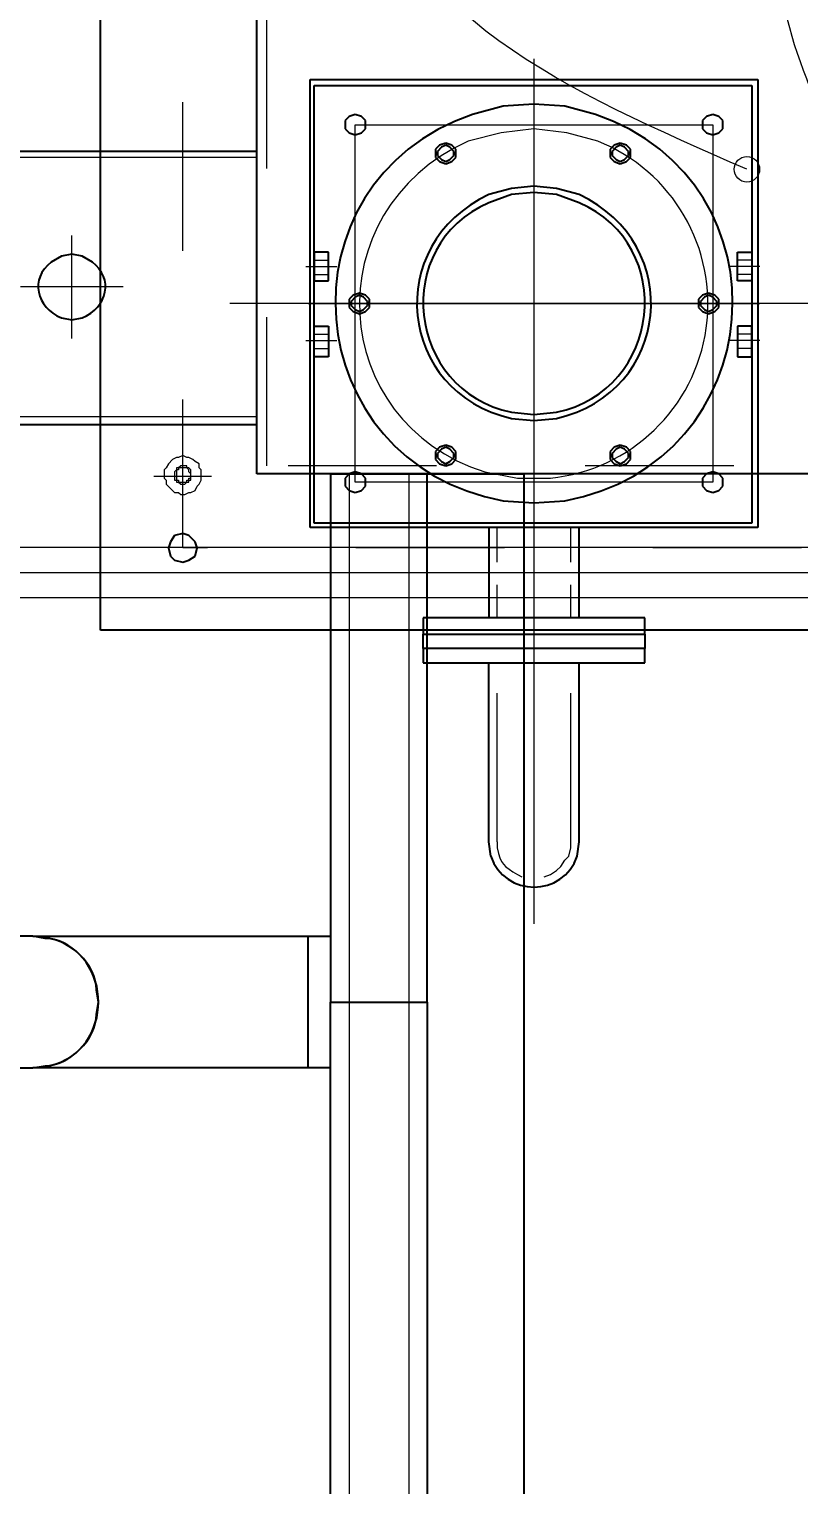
# Model space of a CAD drawing. Header units: metres. Extents: x 529524 to 529977, y 2674144 to 2674419.
# Drawn here: x 529757.046 to 529757.564, y 2674297.874 to 2674298.854 of the extents above; entities that cross this region are included whole.
import ezdxf

# ---------------------------------------------------------------- set-up
doc = ezdxf.new("R2010")
doc.units = ezdxf.units.M
doc.linetypes.add('CENTER2', pattern=[1.125, 0.75, -0.125, 0.125, -0.125])
doc.linetypes.add('PDF_IMPORT', pattern=[1, 0.8, -0.2])
doc.layers.add('IDT', color=7, linetype='Continuous')
doc.layers.add('MMS Block Numbering', color=7, linetype='Continuous')
doc.styles.add('Adani Regular', font='Adani Regular.ttf')

# ---------------------------------------------------------------- blocks, each defined once
blk = doc.blocks.new('IDT')
at = {"layer": 'IDT', "color": 0, "lineweight": 25}
for p, q in [((16.17747, 14.5594), (16.17747, 15.20948)), ((16.24248, 15.20948), (16.24248, 14.5594)), ((16.11246, 14.20393), (16.11246, 15.17352)), ((16.24248, 14.60366), (16.25769, 14.60366)), ((16.25769, 14.60366), (16.44304, 14.60366)), ((16.25769, 14.60366), (16.25769, 14.51514)), ((16.44304, 14.60366), (16.43197, 14.60228)), ((16.44304, 14.60366), (16.43474, 14.60228)), ((16.5523, 14.60366), (16.44304, 14.60366)), ((16.40016, 14.5677), (16.39877, 14.5594)), ((16.23003, 14.5594), (16.17747, 14.5594)), ((16.17747, 14.5594), (16.17747, 14.20393)), ((16.24248, 14.5594), (16.23003, 14.5594)), ((16.24248, 14.20393), (16.24248, 14.5594)), ((16.39877, 14.5594), (16.40016, 14.5511)), ((16.25769, 14.51514), (16.24248, 14.51514)), ((16.28259, 14.51514), (16.25769, 14.51514)), ((16.35313, 14.51514), (16.28259, 14.51514)), ((16.44304, 14.51514), (16.35313, 14.51514)), ((16.41537, 14.51514), (16.35313, 14.51514)), ((16.43197, 14.51653), (16.44304, 14.51514)), ((16.43474, 14.51653), (16.44304, 14.51514)), ((16.44304, 14.51514), (16.5523, 14.51514)), ((16.0765, 14.4612), (16.07512, 14.45152)), ((16.13459, 14.4612), (16.13598, 14.45152)), ((16.07512, 14.45152), (16.07512, 14.33118)), ((16.13598, 14.45152), (16.13598, 14.33118)), ((16.18024, 14.33118), (16.03086, 14.33118)), ((16.03086, 14.33118), (16.03086, 14.3215)), ((16.18024, 14.3215), (16.18024, 14.33118)), ((16.03086, 14.31182), (16.03086, 14.3215)), ((16.03086, 14.3215), (16.18024, 14.3215)), ((16.03086, 14.3215), (16.18024, 14.3215)), ((16.18024, 14.3215), (16.18024, 14.31182)), ((15.27012, 14.30905), (16.39739, 14.30905)), ((16.18024, 14.31182), (16.03086, 14.31182)), ((16.03086, 14.31182), (16.03086, 14.30075)), ((16.18024, 14.31182), (16.03086, 14.31182)), ((16.18024, 14.30075), (16.18024, 14.31182)), ((16.39739, 14.30905), (16.39739, 9.66028)), ((16.03086, 14.30075), (16.18024, 14.30075)), ((16.07512, 14.30075), (16.07512, 14.2399)), ((16.13598, 14.2399), (16.13598, 14.30075)), ((16.33377, 14.25926), (16.33238, 14.25373)), ((16.33792, 14.26203), (16.33377, 14.25926)), ((16.34207, 14.26341), (16.33792, 14.26203)), ((16.3476, 14.26203), (16.34207, 14.26341)), ((16.35036, 14.25926), (16.3476, 14.26203)), ((16.35175, 14.25373), (16.35036, 14.25926)), ((16.33238, 14.25373), (16.33377, 14.24958)), ((16.33377, 14.24958), (16.33792, 14.24543)), ((16.3476, 14.24543), (16.35036, 14.24958)), ((16.35036, 14.24958), (16.35175, 14.25373)), ((15.95478, 13.93837), (15.95478, 14.2399)), ((15.95478, 14.2399), (16.25631, 14.2399)), ((16.07512, 14.2399), (16.13598, 14.2399)), ((16.25631, 14.2399), (16.25631, 13.93837)), ((16.33792, 14.24543), (16.34207, 14.24405)), ((16.34207, 14.24405), (16.3476, 14.24543)), ((15.95893, 13.94252), (15.95893, 14.23713)), ((15.95893, 14.23713), (16.25354, 14.23713)), ((16.25354, 14.23713), (16.25354, 13.94252)), ((16.10555, 14.2233), (16.0848, 14.22191)), ((16.12629, 14.22191), (16.10555, 14.2233)), ((15.98106, 14.215), (15.9783, 14.21223)), ((15.9783, 14.21223), (15.9783, 14.2067)), ((15.98521, 14.21638), (15.98106, 14.215)), ((15.98936, 14.215), (15.98521, 14.21638)), ((15.99213, 14.21223), (15.98936, 14.215)), ((15.99213, 14.2067), (15.99213, 14.21223)), ((16.22173, 14.215), (16.21896, 14.21223)), ((16.21896, 14.21223), (16.21896, 14.2067)), ((16.22588, 14.21638), (16.22173, 14.215)), ((16.23003, 14.215), (16.22588, 14.21638)), ((16.2328, 14.21223), (16.23003, 14.215)), ((16.2328, 14.2067), (16.2328, 14.21223)), ((15.36418, 14.20393), (16.29227, 14.20393)), ((15.41397, 14.20393), (16.24248, 14.20393)), ((15.9783, 14.2067), (15.98106, 14.20393)), ((15.98106, 14.20393), (15.98521, 14.20255)), ((15.98521, 14.20255), (15.98936, 14.20393)), ((15.98936, 14.20393), (15.99213, 14.2067)), ((16.24248, 14.20393), (16.11246, 14.20393)), ((16.21896, 14.2067), (16.22173, 14.20393)), ((16.22173, 14.20393), (16.22588, 14.20255)), ((16.22588, 14.20255), (16.23003, 14.20393)), ((16.23003, 14.20393), (16.2328, 14.2067)), ((16.29227, 14.20393), (16.29227, 9.7654)), ((16.0433, 14.19702), (16.04054, 14.19425)), ((16.04054, 14.19425), (16.04054, 14.18872)), ((16.04469, 14.19564), (16.04192, 14.19287)), ((16.04192, 14.19287), (16.04192, 14.1901)), ((16.04192, 14.1901), (16.04469, 14.18734)), ((16.04745, 14.1984), (16.0433, 14.19702)), ((16.04745, 14.19702), (16.04469, 14.19564)), ((16.0516, 14.19702), (16.04745, 14.1984)), ((16.05022, 14.19564), (16.04745, 14.19702)), ((16.05299, 14.19287), (16.05022, 14.19564)), ((16.05022, 14.18734), (16.05299, 14.1901)), ((16.05437, 14.19425), (16.0516, 14.19702)), ((16.05299, 14.1901), (16.05299, 14.19287)), ((16.05437, 14.18872), (16.05437, 14.19425)), ((16.16087, 14.19702), (16.15811, 14.19425)), ((16.15811, 14.19425), (16.15811, 14.18872)), ((16.16226, 14.19564), (16.15949, 14.19287)), ((16.15949, 14.19287), (16.15949, 14.1901)), ((16.15949, 14.1901), (16.16226, 14.18734)), ((16.16502, 14.1984), (16.16087, 14.19702)), ((16.16502, 14.19702), (16.16226, 14.19564)), ((16.16917, 14.19702), (16.16502, 14.1984)), ((16.16779, 14.19564), (16.16502, 14.19702)), ((16.17055, 14.19287), (16.16779, 14.19564)), ((16.16779, 14.18734), (16.17055, 14.1901)), ((16.17194, 14.19425), (16.16917, 14.19702)), ((16.17055, 14.1901), (16.17055, 14.19287)), ((16.17194, 14.18872), (16.17194, 14.19425)), ((16.04054, 14.18872), (16.0433, 14.18595)), ((16.0433, 14.18595), (16.04745, 14.18457)), ((16.04469, 14.18734), (16.04745, 14.18595)), ((16.04745, 14.18595), (16.05022, 14.18734)), ((16.04745, 14.18457), (16.0516, 14.18595)), ((16.0516, 14.18595), (16.05437, 14.18872)), ((16.15811, 14.18872), (16.16087, 14.18595)), ((16.16087, 14.18595), (16.16502, 14.18457)), ((16.16226, 14.18734), (16.16502, 14.18595)), ((16.16502, 14.18595), (16.16779, 14.18734)), ((16.16502, 14.18457), (16.16917, 14.18595)), ((16.16917, 14.18595), (16.17194, 14.18872)), ((16.54677, 14.17074), (16.29227, 14.17074)), ((16.29227, 14.17074), (16.29227, 13.98678)), ((16.10555, 14.16797), (16.09033, 14.16659)), ((16.10555, 14.16382), (16.09033, 14.16244)), ((16.12076, 14.16659), (16.10555, 14.16797)), ((16.12076, 14.16244), (16.10555, 14.16382)), ((15.96861, 14.12509), (15.95893, 14.12509)), ((15.95893, 14.12509), (15.95893, 14.10435)), ((15.96861, 14.10435), (15.96861, 14.12509)), ((16.24386, 14.12509), (16.25354, 14.12509)), ((16.24386, 14.10435), (16.24386, 14.12509)), ((16.25354, 14.12509), (16.25354, 14.10435)), ((15.95893, 14.10435), (15.96861, 14.10435)), ((16.25354, 14.10435), (16.24386, 14.10435)), ((15.98383, 14.09467), (15.98106, 14.0919)), ((15.98106, 14.0919), (15.98106, 14.08637)), ((15.98521, 14.09328), (15.98245, 14.09052)), ((15.98798, 14.09605), (15.98383, 14.09467)), ((15.98798, 14.09467), (15.98521, 14.09328)), ((15.99213, 14.09467), (15.98798, 14.09605)), ((15.99074, 14.09328), (15.98798, 14.09467)), ((15.99351, 14.09052), (15.99074, 14.09328)), ((15.99489, 14.0919), (15.99213, 14.09467)), ((15.99489, 14.08637), (15.99489, 14.0919)), ((16.21896, 14.09467), (16.2162, 14.0919)), ((16.2162, 14.0919), (16.2162, 14.08637)), ((16.22035, 14.09328), (16.21758, 14.09052)), ((16.22311, 14.09605), (16.21896, 14.09467)), ((16.22311, 14.09467), (16.22035, 14.09328)), ((16.22726, 14.09467), (16.22311, 14.09605)), ((16.22588, 14.09328), (16.22311, 14.09467)), ((16.22865, 14.09052), (16.22588, 14.09328)), ((16.23003, 14.0919), (16.22726, 14.09467)), ((16.23003, 14.08637), (16.23003, 14.0919)), ((16.41676, 14.1002), (16.40984, 14.09881)), ((16.42367, 14.09881), (16.41676, 14.1002)), ((15.98106, 14.08637), (15.98383, 14.0836)), ((15.98245, 14.09052), (15.98245, 14.08775)), ((15.98245, 14.08775), (15.98521, 14.08498)), ((15.98383, 14.0836), (15.98798, 14.08222)), ((15.98521, 14.08498), (15.98798, 14.0836)), ((15.98798, 14.0836), (15.99074, 14.08498)), ((15.98798, 14.08222), (15.99213, 14.0836)), ((15.99074, 14.08498), (15.99351, 14.08775)), ((15.99213, 14.0836), (15.99489, 14.08637)), ((15.99351, 14.08775), (15.99351, 14.09052)), ((16.2162, 14.08637), (16.21896, 14.0836)), ((16.21758, 14.09052), (16.21758, 14.08775)), ((16.21758, 14.08775), (16.22035, 14.08498)), ((16.21896, 14.0836), (16.22311, 14.08222)), ((16.22035, 14.08498), (16.22311, 14.0836)), ((16.22311, 14.0836), (16.22588, 14.08498)), ((16.22311, 14.08222), (16.22726, 14.0836)), ((16.22588, 14.08498), (16.22865, 14.08775)), ((16.22726, 14.0836), (16.23003, 14.08637)), ((16.22865, 14.08775), (16.22865, 14.09052)), ((15.95893, 14.05455), (15.95893, 14.07392)), ((15.95893, 14.07392), (15.96861, 14.07392)), ((15.96861, 14.07392), (15.96861, 14.05455)), ((16.25354, 14.07392), (16.24386, 14.07392)), ((16.24386, 14.07392), (16.24386, 14.05455)), ((16.25354, 14.05455), (16.25354, 14.07392)), ((15.96861, 14.05455), (15.95893, 14.05455)), ((16.24386, 14.05455), (16.25354, 14.05455)), ((16.40292, 14.06147), (16.40984, 14.05732)), ((16.40984, 14.05732), (16.41676, 14.05594)), ((16.41676, 14.05594), (16.42367, 14.05732)), ((16.42367, 14.05732), (16.43059, 14.06147)), ((16.07512, 14.02136), (16.09033, 14.01583)), ((16.07512, 14.01583), (16.09033, 14.01168)), ((16.09033, 14.01583), (16.10555, 14.01444)), ((16.10555, 14.01444), (16.12076, 14.01583)), ((16.12076, 14.01583), (16.13598, 14.02136)), ((16.12076, 14.01168), (16.13598, 14.01583)), ((16.09033, 14.01168), (16.10555, 14.01029)), ((16.10555, 14.01029), (16.12076, 14.01168)), ((16.04745, 13.99508), (16.0433, 13.9937)), ((16.0516, 13.9937), (16.04745, 13.99508)), ((16.16502, 13.99508), (16.16087, 13.9937)), ((16.16917, 13.9937), (16.16502, 13.99508)), ((16.0433, 13.9937), (16.04054, 13.99093)), ((16.04054, 13.99093), (16.04054, 13.9854)), ((16.04054, 13.9854), (16.0433, 13.98263)), ((16.04469, 13.99231), (16.04192, 13.98955)), ((16.04192, 13.98955), (16.04192, 13.98678)), ((16.04192, 13.98678), (16.04469, 13.98401)), ((16.04745, 13.9937), (16.04469, 13.99231)), ((16.05022, 13.99231), (16.04745, 13.9937)), ((16.05299, 13.98955), (16.05022, 13.99231)), ((16.05022, 13.98401), (16.05299, 13.98678)), ((16.05437, 13.99093), (16.0516, 13.9937)), ((16.0516, 13.98263), (16.05437, 13.9854)), ((16.05299, 13.98678), (16.05299, 13.98955)), ((16.05437, 13.9854), (16.05437, 13.99093)), ((16.16087, 13.9937), (16.15811, 13.99093)), ((16.15811, 13.99093), (16.15811, 13.9854)), ((16.15811, 13.9854), (16.16087, 13.98263)), ((16.16226, 13.99231), (16.15949, 13.98955)), ((16.15949, 13.98955), (16.15949, 13.98678)), ((16.15949, 13.98678), (16.16226, 13.98401)), ((16.16502, 13.9937), (16.16226, 13.99231)), ((16.16779, 13.99231), (16.16502, 13.9937)), ((16.17055, 13.98955), (16.16779, 13.99231)), ((16.16779, 13.98401), (16.17055, 13.98678)), ((16.17194, 13.99093), (16.16917, 13.9937)), ((16.16917, 13.98263), (16.17194, 13.9854)), ((16.17055, 13.98678), (16.17055, 13.98955)), ((16.17194, 13.9854), (16.17194, 13.99093)), ((16.29227, 13.98678), (16.54677, 13.98678)), ((15.98106, 13.97433), (15.9783, 13.97156)), ((15.98521, 13.97571), (15.98106, 13.97433)), ((15.98936, 13.97433), (15.98521, 13.97571)), ((15.99213, 13.97156), (15.98936, 13.97433)), ((16.0433, 13.98263), (16.04745, 13.98125)), ((16.04469, 13.98401), (16.04745, 13.98263)), ((16.04745, 13.98263), (16.05022, 13.98401)), ((16.04745, 13.98125), (16.0516, 13.98263)), ((16.16087, 13.98263), (16.16502, 13.98125)), ((16.16226, 13.98401), (16.16502, 13.98263)), ((16.16502, 13.98263), (16.16779, 13.98401)), ((16.16502, 13.98125), (16.16917, 13.98263)), ((16.22173, 13.97433), (16.21896, 13.97156)), ((16.22588, 13.97571), (16.22173, 13.97433)), ((16.23003, 13.97433), (16.22588, 13.97571)), ((16.2328, 13.97156), (16.23003, 13.97433)), ((15.9783, 13.97156), (15.9783, 13.96603)), ((15.9783, 13.96603), (15.98106, 13.96327)), ((15.98936, 13.96327), (15.99213, 13.96603)), ((15.99213, 13.96603), (15.99213, 13.97156)), ((16.21896, 13.97156), (16.21896, 13.96603)), ((16.21896, 13.96603), (16.22173, 13.96327)), ((16.23003, 13.96327), (16.2328, 13.96603)), ((16.2328, 13.96603), (16.2328, 13.97156)), ((15.98106, 13.96327), (15.98521, 13.96188)), ((15.98521, 13.96188), (15.98936, 13.96327)), ((16.06405, 13.96188), (16.0848, 13.95635)), ((16.0848, 13.95635), (16.10555, 13.95497)), ((16.10555, 13.95497), (16.12629, 13.95635)), ((16.12629, 13.95635), (16.14704, 13.96188)), ((16.22173, 13.96327), (16.22588, 13.96188)), ((16.22588, 13.96188), (16.23003, 13.96327)), ((16.25631, 13.93837), (15.95478, 13.93837)), ((16.25354, 13.94252), (15.95893, 13.94252))]:
    blk.add_line(p, q, dxfattribs=at)
at = {"layer": 'IDT', "color": 0, "lineweight": 13}
for p, q in [((16.18992, 14.5594), (16.18992, 15.20948)), ((16.23003, 14.5594), (16.23003, 15.20948)), ((16.18992, 14.20393), (16.18992, 14.5594)), ((16.23003, 14.20393), (16.23003, 14.5594)), ((16.10555, 14.21777), (16.10555, 14.50684)), ((16.09863, 14.47503), (16.09448, 14.47365)), ((16.11661, 14.47365), (16.11385, 14.47503)), ((16.08757, 14.46812), (16.0848, 14.46397)), ((16.09033, 14.47088), (16.08757, 14.46812)), ((16.09448, 14.47365), (16.09033, 14.47088)), ((16.08203, 14.4612), (16.08065, 14.45567)), ((16.08065, 14.45567), (16.08065, 14.45152)), ((16.0848, 14.46397), (16.08203, 14.4612)), ((16.13044, 14.45152), (16.13044, 14.45567)), ((16.08065, 14.30075), (16.08065, 14.27862)), ((16.13044, 14.30075), (16.13044, 14.27862)), ((16.10555, 13.92454), (16.10555, 14.29384)), ((16.08065, 14.26341), (16.08065, 14.2399)), ((16.13044, 14.26341), (16.13044, 14.2399)), ((16.10555, 13.93699), (16.10555, 14.24128)), ((15.98521, 13.9688), (15.98521, 14.20947)), ((15.98521, 14.20947), (16.22588, 14.20947)), ((16.22588, 14.20947), (16.22588, 13.9688)), ((16.331, 14.21085), (16.32962, 14.20808)), ((16.33238, 14.21223), (16.331, 14.21085)), ((16.33377, 14.215), (16.33238, 14.21223)), ((16.33653, 14.21638), (16.33377, 14.215)), ((16.33792, 14.21638), (16.33653, 14.21638)), ((16.34068, 14.21777), (16.33792, 14.21638)), ((16.3393, 14.20947), (16.33792, 14.20947)), ((16.33792, 14.20947), (16.33792, 14.20808)), ((16.34068, 14.21085), (16.3393, 14.20947)), ((16.34483, 14.20947), (16.3393, 14.20947)), ((16.3393, 14.20947), (16.3393, 14.20808)), ((16.34345, 14.21777), (16.34068, 14.21777)), ((16.34345, 14.21085), (16.34068, 14.21085)), ((16.34483, 14.21638), (16.34345, 14.21777)), ((16.34483, 14.20947), (16.34345, 14.21085)), ((16.3476, 14.21638), (16.34483, 14.21638)), ((16.34621, 14.20947), (16.34483, 14.20947)), ((16.34483, 14.20808), (16.34483, 14.20947)), ((16.34621, 14.20808), (16.34621, 14.20947)), ((16.35313, 14.21085), (16.3476, 14.21638)), ((16.35313, 14.20808), (16.35313, 14.21085)), ((16.11661, 14.2067), (16.09448, 14.2067)), ((16.13874, 14.20255), (16.11661, 14.2067)), ((16.36143, 14.20532), (16.3227, 14.20532)), ((16.32962, 14.20808), (16.32962, 14.20117)), ((16.32962, 14.20117), (16.331, 14.19978)), ((16.331, 14.19978), (16.331, 14.19702)), ((16.33792, 14.20808), (16.33653, 14.20808)), ((16.33653, 14.20808), (16.33653, 14.20117)), ((16.33792, 14.2067), (16.33653, 14.2067)), ((16.33653, 14.2067), (16.33653, 14.20393)), ((16.33653, 14.20393), (16.33792, 14.20255)), ((16.33653, 14.20117), (16.33792, 14.19978)), ((16.3393, 14.20808), (16.33792, 14.20808)), ((16.33792, 14.20808), (16.33792, 14.2067)), ((16.33792, 14.20255), (16.33792, 14.20117)), ((16.33792, 14.20117), (16.3393, 14.19978)), ((16.33792, 14.19978), (16.3393, 14.19978)), ((16.3393, 14.19978), (16.3393, 14.1984)), ((16.3393, 14.19978), (16.34207, 14.19978)), ((16.34207, 14.19978), (16.34483, 14.19978)), ((16.34345, 14.1984), (16.34483, 14.19978)), ((16.34621, 14.20808), (16.34483, 14.20808)), ((16.34483, 14.19978), (16.34483, 14.20117)), ((16.34483, 14.20117), (16.34621, 14.20117)), ((16.34483, 14.19978), (16.34621, 14.19978)), ((16.3476, 14.20808), (16.34621, 14.20808)), ((16.34621, 14.20117), (16.34621, 14.20808)), ((16.34621, 14.20117), (16.3476, 14.20255)), ((16.34621, 14.19978), (16.34621, 14.20117)), ((16.3476, 14.20255), (16.3476, 14.20808)), ((16.35175, 14.19702), (16.35313, 14.19978)), ((16.35451, 14.2067), (16.35313, 14.20808)), ((16.35313, 14.19978), (16.35451, 14.20117)), ((16.35451, 14.20117), (16.35451, 14.2067)), ((16.331, 14.19702), (16.33377, 14.19564)), ((16.33377, 14.19564), (16.33515, 14.19425)), ((16.33515, 14.19425), (16.33792, 14.19287)), ((16.33792, 14.19287), (16.3393, 14.19287)), ((16.3393, 14.1984), (16.34207, 14.1984)), ((16.3393, 14.19287), (16.34207, 14.19149)), ((16.34207, 14.1984), (16.34345, 14.1984)), ((16.34207, 14.19149), (16.34483, 14.19287)), ((16.34483, 14.19287), (16.34621, 14.19287)), ((16.34621, 14.19287), (16.34898, 14.19425)), ((16.34898, 14.19425), (16.35175, 14.19702)), ((16.54677, 14.16521), (16.29227, 14.16521)), ((16.29227, 14.16521), (16.29227, 13.99093)), ((16.41676, 14.11265), (16.41676, 14.04349)), ((15.90084, 14.08913), (16.31025, 14.08913)), ((16.25769, 14.08913), (15.9534, 14.08913)), ((16.38218, 14.07807), (16.45133, 14.07807)), ((16.29227, 13.99093), (16.54677, 13.99093)), ((16.06267, 13.97986), (16.08342, 13.97433)), ((16.08342, 13.97433), (16.10555, 13.97156)), ((16.10555, 13.97156), (16.12768, 13.97433)), ((16.12768, 13.97433), (16.14981, 13.97986)), ((16.22588, 13.9688), (15.98521, 13.9688))]:
    blk.add_line(p, q, dxfattribs=at)
at = {"layer": 'IDT', "color": 0, "linetype": 'PDF_IMPORT', "lineweight": 13, "ltscale": 0.019167}
for p, q in [((16.08065, 14.45152), (16.08065, 14.33118)), ((16.13044, 14.45152), (16.13044, 14.33118))]:
    blk.add_line(p, q, dxfattribs=at)
at = {"layer": 'IDT', "color": 0, "lineweight": 0}
for p, q in [((16.66803, 14.28718), (15.83538, 14.28718)), ((16.66803, 14.28718), (15.83538, 14.28718)), ((16.66803, 14.25318), (15.02803, 14.25318)), ((16.66803, 14.25318), (15.02803, 14.25318))]:
    blk.add_line(p, q, dxfattribs=at)
at = {"layer": 'IDT', "color": 0, "linetype": 'CENTER2', "lineweight": 0, "ltscale": 500}
blk.add_line((16.66803, 14.27018), (15.83548, 14.27018), dxfattribs=at)
blk.add_line((16.66803, 14.27018), (15.83548, 14.27018), dxfattribs=at)
at = {"layer": 'IDT', "color": 0, "linetype": 'PDF_IMPORT', "lineweight": 13, "ltscale": 0.113333}
for p, q in [((15.32545, 14.25373), (16.34207, 14.25373)), ((16.34207, 14.25373), (16.34207, 9.71561))]:
    blk.add_line(p, q, dxfattribs=at)
at = {"layer": 'IDT', "color": 0, "linetype": 'PDF_IMPORT', "lineweight": 13, "ltscale": 0.0125}
for p, q in [((15.37109, 14.1984), (16.28536, 14.1984)), ((16.28536, 14.1984), (16.28536, 9.77094))]:
    blk.add_line(p, q, dxfattribs=at)
at = {"layer": 'IDT', "color": 0, "lineweight": 9}
for p, q in [((15.9534, 14.11403), (15.97415, 14.11403)), ((15.95893, 14.11956), (15.96861, 14.11956)), ((16.25908, 14.11403), (16.23833, 14.11403)), ((16.25354, 14.11956), (16.24386, 14.11956)), ((15.95893, 14.10988), (15.96861, 14.10988)), ((16.25354, 14.10988), (16.24386, 14.10988)), ((15.9534, 14.06424), (15.97415, 14.06424)), ((15.95893, 14.06977), (15.96861, 14.06977)), ((16.25908, 14.06424), (16.23833, 14.06424)), ((16.25354, 14.06977), (16.24386, 14.06977)), ((15.95893, 14.06009), (15.96861, 14.06009)), ((16.25354, 14.06009), (16.24386, 14.06009))]:
    blk.add_line(p, q, dxfattribs=at)
at = {"layer": 'IDT', "color": 0, "lineweight": 0}
blk.add_circle((15.96219, 13.99884), 0.00856, dxfattribs=at)
blk.add_circle((15.96219, 13.99884), 0.00856, dxfattribs=at)
at = {"layer": 'IDT', "color": 0, "lineweight": 13}
blk.add_arc((16.10633, 14.08939), 0.11791, 95.76862, 248.26475, dxfattribs=at)
at = {"layer": 'IDT', "color": 0, "lineweight": 25}
for points in [[(16.43197, 14.60228), (16.3878, 14.59262), (16.3878, 14.52618), (16.43197, 14.51653)], [(16.43474, 14.60228), (16.41825, 14.6023), (16.40013, 14.58419), (16.40016, 14.5677)], [(16.40016, 14.5511), (16.40016, 14.5346), (16.41823, 14.5165), (16.43474, 14.51653)], [(16.13459, 14.4612), (16.1256, 14.48893), (16.08549, 14.48893), (16.0765, 14.4612)], [(16.0848, 14.22191), (15.94602, 14.19637), (15.93039, 14.0082), (16.06405, 13.96188)], [(16.14704, 13.96188), (16.2807, 14.0082), (16.26507, 14.19637), (16.12629, 14.22191)], [(16.09033, 14.16659), (16.01371, 14.14879), (16.00342, 14.04957), (16.07512, 14.01583)], [(16.09033, 14.16244), (16.01979, 14.14725), (16.00877, 14.05027), (16.07512, 14.02136)], [(16.13598, 14.01583), (16.20767, 14.04957), (16.19739, 14.14879), (16.12076, 14.16659)], [(16.13598, 14.02136), (16.20232, 14.05027), (16.1913, 14.14725), (16.12076, 14.16244)], [(16.40984, 14.09881), (16.39269, 14.09192), (16.38831, 14.07237), (16.40292, 14.06147)], [(16.43059, 14.06147), (16.4452, 14.07237), (16.44082, 14.09192), (16.42367, 14.09881)]]:
    blk.add_open_spline(points, degree=3, dxfattribs=at)
at = {"layer": 'IDT', "color": 0, "lineweight": 13}
for points in [[(16.13044, 14.45567), (16.12788, 14.46701), (16.12595, 14.46775), (16.11661, 14.47365)], [(16.14981, 13.97986), (16.25373, 14.02712), (16.24444, 14.16889), (16.13874, 14.20255)]]:
    blk.add_open_spline(points, degree=3, dxfattribs=at)
at = {"layer": 'IDT', "color": 0, "lineweight": 0}
blk.add_spline([(15.96219, 13.99884), (16.22369, 13.77512), (16.09707, 13.511), (16.01119, 13.51762), (15.99557, 12.88512), (16.02794, 12.771), (16.19835, 12.73334), (16.18282, 12.57525), (16.02139, 12.42725), (15.84681, 11.8315), (15.90957, 11.7335), (15.94657, 11.52075), (15.95232, 10.9905), (16.19835, 10.83509), (15.90407, 10.25262), (16.12303, 9.80171), (15.93094, 9.6505), (15.51132, 9.84937), (15.48982, 10.19075), (15.46548, 10.32589), (15.53557, 10.817), (15.63482, 11.00525), (15.58422, 11.18227), (15.42019, 11.37975), (15.43582, 11.63237), (15.62432, 12.01362), (15.55134, 12.09498), (15.55134, 12.50562), (15.47794, 13.1065), (15.59107, 13.5215), (15.81698, 13.69984), (15.93919, 13.8645), (15.91544, 13.95512)], degree=3, dxfattribs=at)
blk.add_spline([(15.96219, 13.99884), (16.22369, 13.77512), (16.09707, 13.511), (16.01119, 13.51762), (15.99557, 12.88512), (16.02794, 12.771), (16.19835, 12.73334), (16.18282, 12.57525), (16.02139, 12.42725), (15.84681, 11.8315), (15.90957, 11.7335), (15.94657, 11.52075), (15.95232, 10.9905), (16.19835, 10.83509), (15.90407, 10.25262), (16.12303, 9.80171), (15.93094, 9.6505), (15.51132, 9.84937), (15.48982, 10.19075), (15.46548, 10.32589), (15.53557, 10.817), (15.63482, 11.00525), (15.58422, 11.18227), (15.42019, 11.37975), (15.43582, 11.63237), (15.62432, 12.01362), (15.55134, 12.09498), (15.55134, 12.50562), (15.47794, 13.1065), (15.59107, 13.5215), (15.81698, 13.69984), (15.93919, 13.8645), (15.91544, 13.95512)], degree=3, dxfattribs=at)

msp = doc.modelspace()

# ---------------------------------------------------------------- block references
at = {"layer": 'IDT', "color": 8, "rotation": 180}
msp.add_blockref('IDT', (529773.49128, 2674312.75885), dxfattribs=at)

# ---------------------------------------------------------------- texts
at = {"layer": 'MMS Block Numbering', "insert": (529750.72734, 2674294.30043), "char_height": 7.5, "attachment_point": 5, "style": 'Adani Regular'}
msp.add_mtext_dynamic_manual_height_columns('A16d-\\PBL-14', width=41.5353798, gutter_width=1, heights=[0], dxfattribs=at)

doc.saveas('drawing.dxf')
